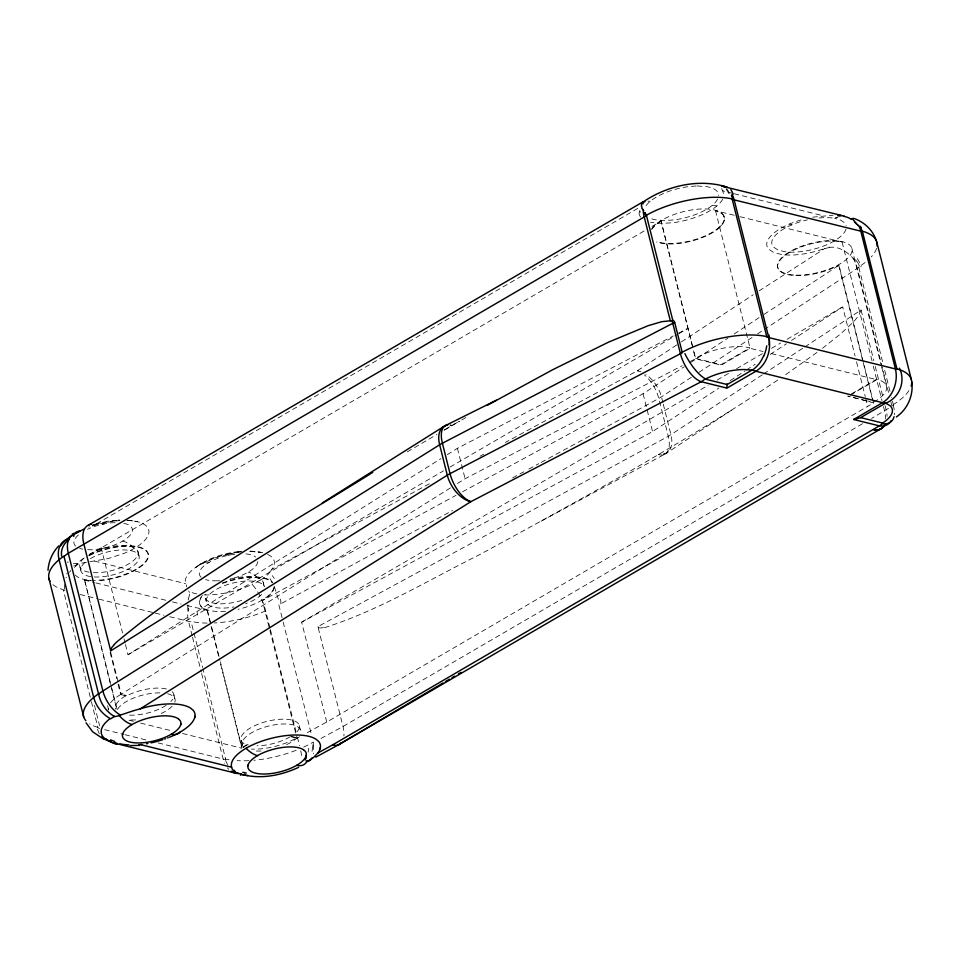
<?xml version="1.0" encoding="UTF-8"?>
<svg xmlns="http://www.w3.org/2000/svg" width="960" height="960" viewBox="0 0 960 960"><rect width="100%" height="100%" fill="white"/><g stroke="black" fill="none" stroke-linecap="round" stroke-linejoin="round"><path stroke-width="0.72" stroke-dasharray="4.8 3.6" d="M312.732 747.132L313.08 744.888M312.696 747.444L312.012 751.332M188.244 600.036L188.412 599.076M188.46 598.8L190.188 592.116M804.792 346.944L861.084 310.02L858.888 315.264L854.64 320.688A79.02 58.5 -76.1 0 1 852.948 322.488L840.48 333.972L822.492 348.288M66.384 577.224L66.036 577.776M69.552 572.232L70.812 570.504M270.708 570.972L271.908 569.268L430.5 483.12M270.276 571.572L268.476 574.02A46.968 18.432 -15 0 1 260.292 580.14A25.716 14.04 59.8 0 0 248.16 572.148M718.248 228.696L723.024 223.44M208.992 562.44A25.716 14.04 59.8 0 0 199.932 564.696L200.916 563.916L195.792 567.324C208.212 558.216 223.428 553.188 238.692 551.58M858.684 266.928A3.636 2.58 -78.6 0 1 858.828 267.396L765.024 328.98M816.972 352.44L784.296 375.612M892.812 405.504L893.46 405.036A3.576 2.244 -84.1 0 1 893.316 404.568L891.516 397.428M777.66 380.124C681.84 444.192 580.62 499.656 479.46 554.736C428.892 579.804 379.896 609.936 325.872 627.252A61.896 45.828 -76.1 0 1 324.132 627.612L323.424 627.732M731.412 410.244L666.348 453.276L661.812 454.68L666.972 452.796L665.088 454.02L539.796 521.916M676.74 344.94L637.308 370.788L505.356 442.464M681.372 341.892L753.264 294.744M759.06 290.94L824.856 248.448M462.6 491.772L643.068 393.744L684.252 366.732M690.492 362.64L727.932 338.088M734.16 333.996L759.12 317.628M764.112 314.352L838.992 265.248L873.564 402.924L326.748 722.028L306.024 733.284M691.404 377.268L659.412 398.16L540.06 462.984M698.892 372.36L752.544 337.164M757.536 333.888L763.776 329.796M326.748 722.028L301.668 622.164L652.572 431.556L718.872 388.08M730.128 380.688L745.14 370.848M746.388 370.032L755.148 364.284M770.16 354.444L786.42 343.776M791.424 340.488L842.712 306.852L855.072 356.064M762.264 374.844L668.904 435.972L317.928 626.628L343.008 726.48A25.728 13.512 60.6 0 1 343.908 735.876M763.512 374.016L803.544 347.76M888.48 408.372L871.62 418.428M92.184 525.864L95.316 524.508A25.728 14.568 58.9 0 0 94.488 524.352M88.596 555.276L645.492 230.172M444.084 430.116L444.78 429.684M445.464 429.252L455.064 423.6M125.472 644.568L128.016 654.708L440.964 458.628M447.3 454.668L457.428 448.308L673.26 335.94M118.128 684.372L120.684 694.524L451.092 487.488M457.452 483.516L465.072 478.728L682.236 365.676M290.1 736.788L289.668 737.04A30.012 11.772 -14.1 0 1 257.016 745.788M407.268 451.86L436.932 434.436M96.612 523.752L641.556 206.172M651.96 226.404L661.14 221.16L692.364 345.492M734.22 215.268L715.416 210.684A38.268 15.012 -14.1 0 1 710.064 234.048A38.268 15.012 -14.1 0 1 656.568 241.92M110.544 684.408L84.552 579.936A38.268 15.012 -14.1 0 0 90.468 580.704M444.396 430.092L459.444 421.32L458.472 421.824M461.748 419.976L466.356 417.3M128.016 654.708L443.544 470.832M450.012 467.064L677.604 334.428M678.9 333.672L687.948 328.392L661.008 221.136M186.936 605.484L207.42 610.356A38.268 15.012 -14.1 0 1 202.548 595.824M872.04 360.864L842.1 242.076A38.268 15.012 -14.1 0 0 789.948 252.156A38.268 15.012 -14.1 0 0 786.72 274.356A38.268 15.012 -14.1 0 0 838.74 265.188L838.992 265.248M695.592 358.356L721.056 364.668L749.88 347.868A38.268 15.012 -14.1 0 0 695.592 358.356L693.444 349.788M690.18 361.536L695.472 358.788L721.176 365.16L750.096 348.3L763.044 351.516M301.668 622.164L708.096 385.308M717.156 380.028L728.808 373.236M736.572 368.712L762.456 353.616M771.516 348.336L780.576 343.056M787.056 339.288L842.712 306.852M248.28 744.9L247.104 744.564L241.884 747.54L220.344 661.8M242.832 747.552L247.152 745.032A30.012 11.772 -14.1 0 1 249.12 728.736A30.012 11.772 -14.1 0 1 287.484 719.352A30.012 11.772 -14.1 0 1 295.776 733.128M851.496 393.876L876.564 379.272A38.268 15.012 -14.1 0 1 873.204 402.372L867.54 400.968M850.368 395.088L876.768 379.704L770.244 353.304M862.548 423.708L343.008 726.48L319.8 739.092M199.932 564.696L215.064 557.808L231.852 553.26M479.988 456.252L483.792 454.176M299.544 736.8L296.952 738.204L262.368 600.528L456.012 495.348M282.072 617.736L278.844 604.872L452.568 510.504M512.568 477.924L523.812 471.816M528.816 469.104L538.812 463.668M166.428 688.98A30.012 11.772 -14.1 0 0 126.564 695.976L124.992 696.3A30.012 11.772 -14.1 0 0 115.68 709.092M456.036 423.096L457.5 422.328M678.564 333.192L687.948 328.392L695.472 358.788M88.752 527.112L89.484 526.836M840.36 216.324L833.532 218.136A38.256 15.012 -14.1 0 0 815.916 218.328M822.84 249.108L821.724 249.492A43.536 17.076 -14.1 0 1 781.296 254.472L773.652 252.468L768.708 249.192A43.536 17.076 -14.1 0 1 796.848 221.22L804.12 219.06M837.372 217.416L834.72 218.34L840.648 220.08L844.596 222.78A38.256 15.012 -14.1 0 1 846.156 225.648M92.424 525.78L106.416 522.18M92.46 524.952L94.56 524.292M94.176 525.216L95.112 524.94A45.756 17.952 -14.1 0 1 119.868 520.476L103.02 522.876M95.616 523.956L108.816 520.98L120.372 520.008M102.264 524.316L104.508 523.86M104.028 548.1L101.796 548.568M228.444 553.968L241.656 551.844A45.756 17.952 -14.1 0 0 191.988 570.276L188.772 573.504A45.756 17.952 -14.1 0 0 185.244 580.62L186.684 586.788M227.7 555.408L229.932 554.94M86.436 562.296L77.832 563.844L74.64 563.544A46.896 18.696 -15.2 0 1 73.212 563.352M812.664 217.188L833.04 215.232M89.952 561.684L107.868 558.636L123.972 553.416A45.756 17.952 -14.1 0 0 148.884 532.596A45.756 17.952 -14.1 0 0 128.016 520.416L127.236 520.392M237.384 551.676L241.416 551.364M217.248 580.824L213.06 580.8A30.012 11.772 -14.1 0 1 205.608 579.612M696.192 186L689.34 186.528A38.256 15.012 -14.1 0 0 644.856 207.72M118.308 520.068L119.772 520.032M115.188 522.672L114.48 522.684A30.012 11.772 -14.1 0 0 87.468 529.32M697.188 185.976L707.136 186.708A38.256 15.012 -14.1 0 1 718.608 195.54M249.624 551.424L253.452 551.508A45.756 17.952 -14.1 0 1 262.908 552.792M250.452 551.424L260.868 552.348L250.2 551.028M204.12 594.876L205.584 594.924A47.16 18.276 -15.2 0 0 252.096 584.412A25.716 8.892 66.9 0 1 265.68 610.908L270.012 628.116M87.624 549.72L91.812 549.732A30.012 11.772 -14.1 0 0 127.668 537.636A30.012 11.772 -14.1 0 0 123.18 523.188M126.612 520.044L137.472 521.712M128.208 520.428L133.212 520.896M732.732 193.38L722.64 190.872L723.876 194.844A43.524 17.076 -14.1 0 1 723.828 195.636M734.172 193.728L823.536 215.88M739.98 216.696L842.184 242.028M866.124 400.62L847.74 396.06L873.564 402.924M94.464 561.048L185.508 583.62M84.336 580.056L94.452 582.564M95.904 582.924L166.704 600.48M172.488 601.908L181.152 604.056M80.172 594.492L97.512 598.788M98.952 599.148L153.864 612.756M155.304 613.116L163.98 615.264M169.764 616.704L188.544 621.36A25.716 10.092 -14.1 0 0 191.148 621.84L193.296 630.42M110.544 702.84A38.268 15.012 -14.1 0 1 121.224 694.2L126.444 695.484M290.952 736.26L296.832 737.724A38.268 15.012 -14.1 0 1 251.4 749.1M120.684 694.524L126.564 695.976M291.072 736.752L296.952 738.204M129.036 720.252L133.368 721.32M140.592 723.108L170.94 730.632M182.496 733.5L241.752 748.188L219.9 661.224M104.64 729.672L123.42 734.328M124.86 734.676L147.984 740.412M158.1 742.92L223.128 759.036A25.752 10.104 -14.1 0 0 225.768 759.528A3.372 2.196 54.6 0 1 225.6 759.036L202.992 669M318.672 627.54L318.228 627.192A1.608 1.188 -76.1 0 1 317.928 626.628M854.76 260.112C848.592 252.876 839.628 245.952 829.536 247.368A25.716 8.892 66.9 0 0 826.38 244.896M853.248 258.348L853.08 258.168A25.716 15.684 56.7 0 1 857.364 268.416L888.672 393.048M272.376 582.852L269.46 577.572M274.344 586.692L278.364 599.328M723.648 215.472L724.464 218.124M241.044 740.136L242.436 745.464M137.808 551.22L139.2 556.704M858.852 267.384L882.54 361.704M884.688 370.272L890.076 391.716M890.856 401.748L891.948 406.092M851.88 248.412L881.364 365.796M881.724 367.248L886.464 386.088M861.084 310.02L873.816 360.684M875.268 366.468L883.26 398.304M885.084 405.54L886.176 409.884A25.716 15.684 56.7 0 1 887.052 416.388M873.3 366.264L882.048 400.8M883.488 406.56L884.568 410.868A25.716 14.04 59.8 0 1 885.516 418.968M838.74 265.188L872.832 400.932M856.524 361.848L865.248 396.576M865.608 398.028L867.792 406.716M715.512 210.624L750.096 348.3M662.916 402.732L661.452 396.912A25.716 15.684 56.7 0 0 645.732 374.364M663.276 404.184L670.956 434.736A25.716 15.684 56.7 0 1 658.392 454.512A25.716 12.96 61.5 0 0 668.292 436.32L658.8 398.496A25.716 12.96 61.5 0 0 644.592 375.036M643.068 393.744L652.572 431.556M457.428 448.308L465.072 478.728M283.152 622.02L311.148 733.488M263.232 582.3L264.324 586.62A30.012 11.772 -14.1 0 0 232.92 583.044A30.012 11.772 -14.1 0 0 206.184 600.912A30.012 11.772 -14.1 0 0 233.904 606.936M270.372 629.544L297.024 735.672M297.384 737.112L299.544 745.716M207.42 610.356L211.008 624.648M211.728 627.504L219.984 660.372M207.168 610.5L210.804 624.996M211.164 626.448L219.54 659.772M194.016 633.276L202.632 667.572M192.18 635.844L188.544 621.36A25.716 19.044 -76.1 0 1 188.232 607.98M192.552 637.296L201.288 672.084M201.648 673.524L223.128 759.036A25.728 19.044 -76.1 0 0 224.592 763.26M101.076 547.452L122.556 632.976M124.008 638.772L125.1 643.116M110.7 652.32L118.32 682.644M118.68 684.084L121.224 694.2M110.124 652.488L116.676 678.576M84.552 579.936L110.304 682.464M111.756 688.248L117.204 709.908M110.916 685.86L116.736 709.044M107.568 705.66L108.66 710.004M94.476 705.408L99.576 725.688M52.98 584.688A63.984 25.104 -14.1 0 0 63.3 589.68A3.576 1.86 60.8 0 0 63.384 590.16L91.032 700.2M91.392 701.628L97.848 727.344A2.724 1.164 64.2 0 1 97.92 727.812A25.788 10.116 -14.1 0 0 99.672 728.424M173.904 694.86L174.804 698.496M205.44 598.188L206.22 601.332M80.016 567.096L80.784 570.24M299.268 725.568L300.228 729.588M188.544 610.056L188.7 611.244M188.028 606.696L187.908 604.788M273.816 587.856A38.268 15.012 -14.1 0 1 238.176 609.276M225.612 611.244A38.268 15.012 -14.1 0 1 202.428 595.344M222.396 582.984A38.268 15.012 -14.1 0 1 272.316 582.144M89.748 554.868A38.268 15.012 -14.1 0 1 143.64 548.736A38.268 15.012 -14.1 0 1 125.64 574.14A38.268 15.012 -14.1 0 1 75.396 575.124M74.544 567.516A38.268 15.012 -14.1 0 1 84.24 557.964M651.552 229.008A38.268 15.012 -14.1 0 1 705.84 208.944A38.268 15.012 -14.1 0 1 714.48 230.892A38.268 15.012 -14.1 0 1 656.448 241.428M274.104 586.596A38.268 15.012 -14.1 0 1 262.368 600.528M222.516 583.476A38.268 15.012 -14.1 0 1 272.028 582.216M89.1 555.744A38.268 15.012 -14.1 0 1 148.176 553.992A38.268 15.012 -14.1 0 1 96.456 580.788M651.684 229.488A38.268 15.012 -14.1 0 1 661.14 221.16M108.42 709.812A38.268 15.012 -14.1 0 1 108.3 708.48M167.628 693.78A30.012 11.772 -14.1 0 1 174.804 702.228M172.104 706.284A30.012 11.772 -14.1 0 1 161.208 713.508M135.6 719.916A30.012 11.772 -14.1 0 1 128.112 719.772M117.624 709.308A30.012 11.772 -14.1 0 1 161.4 692.928M172.104 691.656A30.012 11.772 -14.1 0 1 170.904 701.484M166.152 705.336A30.012 11.772 -14.1 0 1 128.376 715.092M243.924 747.504A30.012 11.772 -14.1 0 1 268.392 726.12A30.012 11.772 -14.1 0 1 300.228 733.308M297.54 737.376A30.012 11.772 -14.1 0 1 286.632 744.6M261.036 750.996A30.012 11.772 -14.1 0 1 253.536 750.852M229.836 579.252A30.012 11.772 -14.1 0 1 262.62 587.376M241.752 600.372A30.012 11.772 -14.1 0 1 205.452 594.456M261.624 594.408A30.012 11.772 -14.1 0 1 245.628 603.732M89.328 554.304A30.012 11.772 -14.1 0 1 128.724 546.096A30.012 11.772 -14.1 0 1 132.168 561.588A30.012 11.772 -14.1 0 1 93.408 572.664M89.028 572.196A30.012 11.772 -14.1 0 1 84.108 557.976M90.42 558.612A30.012 11.772 -14.1 0 1 138.168 554.304A30.012 11.772 -14.1 0 1 104.424 576.504A30.012 11.772 -14.1 0 1 86.784 561M640.968 371.844A25.716 15.684 56.7 0 0 637.308 370.788A25.716 12.96 61.5 0 1 640.452 372.144M303.624 747.096A64.116 25.152 -14.1 0 0 313.308 742.068A1.632 1.26 -73.2 0 1 313.344 742.596L313.32 743.016A17.964 17.556 26.3 0 1 313.164 744.828M296.124 750.276A64.116 25.152 -14.1 0 1 253.884 760.284M248.856 760.656A64.116 25.152 -14.1 0 1 237.132 760.644M229.02 759.756A64.116 25.152 -14.1 0 1 225.468 759.048M228.768 769.308A25.728 19.044 -76.1 0 1 227.388 767.808M265.68 610.908A63.984 25.104 -14.1 0 1 214.344 622.956M207.144 623.1A63.984 25.104 -14.1 0 1 190.992 621.348A3.312 1.848 59.3 0 1 191.148 621.84M197.58 615.084A24.552 4.5 81.6 0 1 196.98 611.304M789.432 224.028A25.716 8.892 66.9 0 1 791.7 224.916M722.7 199.14A43.524 17.076 -14.1 0 1 672.336 222.78L661.416 223.404L652.08 222.576A43.524 17.076 -14.1 0 1 650.496 222.24M640.644 217.116A43.524 17.076 -14.1 0 1 639.552 209.832M712.368 205.26A25.716 18.312 50.3 0 1 716.76 206.016M722.964 190.896A24.984 7.608 11 0 1 721.728 188.472M323.412 627.516A17.232 12.756 -76.1 0 1 318.624 627.756M908.916 390.66A63.984 25.104 -14.1 0 1 893.304 404.568M876.576 248.376A63.984 25.104 -14.1 0 1 871.212 256.968M865.152 262.452A63.984 25.104 -14.1 0 1 858.696 266.916M857.232 258.552A25.26 20.412 28.8 0 1 861.048 266.844M857.34 261.876A25.548 18.108 36.1 0 1 859.74 266.916M64.464 589.332A24.78 19.176 -48.8 0 1 65.016 583.356M97.848 727.344A63.984 25.104 -14.1 0 1 89.628 723.876M64.8 590.664A25.788 10.116 -14.1 0 1 63.384 590.16M260.124 580.104A47.148 18.276 -15.2 0 1 252.06 584.388M196.764 593.844A46.968 18.252 -15.1 0 1 190.416 592.008M189.552 592.452A38.196 20.808 -23.7 0 1 188.688 591.072M187.884 608.076A14.04 12.792 -48.4 0 1 187.632 606.792M845.988 229.188A38.256 15.012 -14.1 0 1 822.18 246.564A38.256 15.012 -14.1 0 1 784.548 251.676L777.948 249.96L773.556 247.116A38.256 15.012 -14.1 0 1 807.396 219.864M824.94 248.616A22.272 15.384 -7.4 0 1 829.572 247.524M717.588 199.212A38.256 15.012 -14.1 0 1 673.308 219.984L663.72 220.536L655.512 219.804A38.256 15.012 -14.1 0 1 649.188 217.824M648.024 201.24A25.716 18.312 50.3 0 1 650.28 201.252M280.56 599.1A25.008 23.568 60.3 0 1 280.788 604.56M274.308 578.448A16.548 5.484 42.9 0 1 272.376 575.628M267.624 554.388A45.756 17.952 -14.1 0 1 271.908 569.268M99.312 733.644A25.704 19.26 -54.3 0 1 97.32 728.136M227.724 764.748A25.68 19.044 -87.7 0 1 225.372 759.78M188.052 608.292A12.468 2.964 84.8 0 1 188.28 609.828M75.504 566.196A24.096 23.424 -41.8 0 1 78.084 564.228M893.052 404.976A25.656 14.712 50.2 0 1 894.42 414.78M300.768 750.768A25.716 8.892 66.9 0 1 301.608 758.628M257.796 561.636A30.012 11.772 -14.1 0 1 230.256 579M219.588 580.68A30.012 11.772 -14.1 0 1 217.824 580.8M201.072 577.188A30.012 11.772 -14.1 0 1 207.54 563.328A30.012 11.772 -14.1 0 1 237.564 553.908M245.928 553.92A30.012 11.772 -14.1 0 1 255.636 557.028M82.752 549.156A30.012 11.772 -14.1 0 1 79.74 548.376M75.648 546.108A30.012 11.772 -14.1 0 1 81.18 532.86M122.724 541.068A25.716 14.04 59.8 0 1 134.208 548.412M449.988 425.136A25.716 15.072 57.9 0 1 451.668 425.364A25.716 12.276 62.5 0 0 450.252 424.98M313.092 744.816A25.728 12.972 61.5 0 1 313.452 753.792M73.74 565.884A27.888 27.516 -32.3 0 1 74.376 565.296M67.044 573.324A18.36 2.1 -60.9 0 1 66.66 573.984M68.28 562.272A46.896 18.696 -15.2 0 1 67.248 561.936M308.772 748.152A25.584 10.62 86.1 0 1 308.088 752.208M188.7 609.276A15.132 2.436 84.1 0 1 188.76 609.756M855.6 259.704A24.72 19.812 29.3 0 1 856.968 261.72M668.088 450.96L666.252 453.204L668.088 450.96M796.356 275.124A38.268 15.012 -14.1 0 0 852.096 249.912A38.268 15.012 -14.1 0 0 795.948 248.532A38.268 15.012 -14.1 0 0 796.356 275.124"/><path stroke-width="1.44" d="M122.472 734.832L122.688 733.872M180.864 723.936L180.648 724.896M194.976 716.268L194.652 717.732M247.896 765.924L248.112 764.964M306.3 755.016L306.084 755.976M320.412 747.348L320.088 748.824M48 570.312C48.612 561.24 52.344 552.612 58.608 546.012M732.66 194.448L732.372 194.928A25.764 19.08 -76.1 0 1 734.136 199.776L768.708 337.452A25.716 19.044 -76.1 0 1 755.856 371.256L726.948 388.104L701.232 381.732A25.716 12.276 62.5 0 1 680.424 353.676L672.78 323.256A25.74 12.288 62.5 0 1 672.192 320.52L672.756 320.244A4.056 3.048 -79.1 0 1 674.664 322.332L682.188 352.248A3.516 2.904 -65.3 0 0 682.356 352.716L448.272 474.588L102.888 690.972A25.728 10.092 -14.1 0 0 98.604 694.26L98.508 693.828A63.984 25.104 -14.1 0 0 85.848 720.684M110.868 649.428L110.688 650.136A1.608 1.188 -76.1 0 0 110.712 650.856L440.628 444.168L674.676 322.32M642.996 203.988L643.368 202.26A25.716 18.312 50.3 0 1 644.988 201.708M89.136 524.784L642.54 202.128L641.4 204.744L642.024 208.248A18.084 9.828 -15.5 0 0 642.132 208.896M883.044 423.144A25.716 19.044 -76.1 0 1 879.336 425.868L332.508 744.972L317.964 752.928L318.324 752.4A45.744 17.952 -14.1 0 0 318.564 741.348L315.936 739.14A45.744 17.952 -14.1 0 0 278.208 736.788A45.744 17.952 -14.1 0 0 238.104 753.852C232.86 758.364 228.708 764.532 233.292 770.724M317.964 752.928L313.596 757.464L306.66 761.94A25.716 14.04 59.8 0 1 296.676 765.324M114.324 644.436L114.9 643.812A61.92 45.84 -76.1 0 1 116.352 642.312C195.048 576.384 286.02 526.776 372.732 472.392M68.16 538.548L70.056 536.736M896.376 416.952C907.536 409.272 913.776 395.124 911.724 381.732M641.964 202.752C665.556 186.324 696.768 178.524 724.92 186.432M322.308 502.944L443.952 426.408M133.836 710.64L140.28 708.792L470.844 501.684L701.232 381.732A25.716 19.044 -76.1 0 0 704.952 379.008M315.792 757.152L338.292 744.924L420.024 696.6M420.888 696.096L437.964 686.004M438.96 685.416L443.088 682.968M445.416 681.6L449.484 679.188M452.052 677.664L454.62 676.152M458.46 673.884L461.016 672.372M853.608 419.424A50.94 46.26 6.8 0 0 860.724 417.576L885.576 403.176M881.172 428.664L338.292 744.924M73.944 534.156L83.124 529.548M487.164 405.396L552.768 369.684L608.436 342.192L648.216 325.668L661.752 321.672L670.308 320.796L644.232 216.972A25.728 14.04 59.8 0 1 643.272 209.856A7.308 4.164 -49.6 0 1 642.792 209.244M445.248 425.676L496.392 400.2M83.352 529.44L84.048 529.116M113.868 716.58A18.048 16.14 79.5 0 0 119.076 715.548L133.392 710.76M298.596 767.34C280.704 775.728 259.848 779.64 240.516 774.084M169.464 737.244L170.088 736.992A45.744 17.952 -14.1 0 0 193.14 710.256L190.5 708.048A45.744 17.952 -14.1 0 0 140.292 708.792M168.216 737.748L167.568 737.988M165.624 738.72L164.736 739.032M119.052 715.488L119.136 715.464A25.716 14.04 59.8 0 0 132.084 724.536M147.912 743.508L146.448 743.772M724.068 186.72L727.116 187.032M141.72 744.48L140.568 744.624L231.624 767.196M140.46 744.636L138.816 744.804M139.284 745.416L130.452 745.56M837.552 215.112L844.272 216.048M129.156 744.972L123.732 744.48M242.736 774.876L247.812 775.536M123.348 744.432L119.844 743.88M721.596 186.06L725.556 186.684M732.108 196.872L732.192 198.84A1.968 1.116 58.8 0 0 732.264 199.392L860.808 231.168A25.716 10.092 -14.1 0 1 862.464 231.672L896.928 368.856A63.984 25.104 -14.1 0 1 911.16 386.04M721.692 186.108L841.836 215.508M116.952 743.316L116.124 743.136A25.716 19.044 -76.1 0 1 105.696 738.624M112.536 742.656L235.656 773.172M860.76 417.636L882.684 423.072A38.112 14.952 -14.1 0 0 884.112 422.088A38.256 15.012 -14.1 0 0 889.872 405.552L885.72 403.224M853.152 218.232L853.968 218.484M897.096 369.36L766.788 337.068A2.052 1.284 55.6 0 0 766.74 336.588M854.76 218.736C864.492 222.348 872.856 230.208 876.096 240.216M235.668 772.464L233.748 771.204M103.632 739.092L92.712 731.844L86.028 722.808M851.208 219.324L848.892 217.908A27.864 24.864 -50.2 0 0 844.152 216.444M854.472 221.94L855.252 222.66M857.988 225.42L859.044 226.32A25.776 19.08 -76.1 0 1 860.808 231.168L895.392 368.856A25.716 19.044 -76.1 0 1 882.54 402.648L853.62 419.496L879.336 425.868A25.716 15.684 56.7 0 0 891.048 420.696M855.708 223.116L856.464 223.872M730.836 189.66L732.264 192.06A21.792 12.732 -13.9 0 1 732.468 192.528L732.6 193.128A15.42 8.352 10.6 0 1 732.708 193.488M861.12 228.852L862.296 231.168A1.968 1.032 60.6 0 1 862.476 231.672M672.756 320.244L646.512 215.748A2.604 1.956 -74.9 0 0 646.344 215.28L645.348 213.24M644.952 212.424L645.24 213.024M911.388 379.74L876.804 242.076M48.864 578.244L83.7 716.928M732.264 199.404L766.728 336.588A63.984 25.104 -14.1 0 0 682.188 352.248M110.712 650.856L83.772 543.6A25.728 14.568 58.9 0 1 91.308 524.256M646.512 215.748A25.764 10.104 -14.1 0 0 644.232 216.972L68.304 553.284A25.728 10.092 -14.1 0 0 64.032 556.56L98.496 693.756M64.02 556.476L63.936 556.092A63.984 25.104 -14.1 0 0 49.992 581.208M732.192 198.84L732.192 198.924A63.984 25.104 -14.1 0 0 646.332 215.28M727.032 383.916A50.94 6.9 79.5 0 1 726.816 387.588M752.28 369.912A25.728 14.052 59.8 0 0 755.856 371.256L882.54 402.648A25.716 14.04 59.8 0 0 885.864 403.008M885.276 424.488A25.716 15.684 56.7 0 1 873.552 429.66A25.716 14.04 59.8 0 0 884.016 425.364M341.532 742.572A25.728 13.512 60.6 0 1 332.508 744.972M257.52 755.616A25.716 14.04 59.8 0 1 246.036 748.272M110.292 718.608A25.716 18.312 50.3 0 1 93.684 697.38L59.1 559.704A25.716 18.312 50.3 0 1 66.804 539.268A47.124 18.96 -14.8 0 1 79.164 531.48M61.62 556.104A25.368 20.028 12.7 0 1 69.252 539.568M447.552 425.184A25.716 15.072 57.9 0 0 439.644 444.756L447.288 475.176A25.716 15.072 57.9 0 0 470.844 501.684A25.716 12.276 62.5 0 1 450.024 473.616L442.38 443.196A25.716 12.276 62.5 0 1 447.564 424.872M72.78 534.84A25.716 15.072 57.9 0 0 68.304 553.284L102.888 690.972A25.728 15.072 57.9 0 0 120.252 715.008M110.736 649.308A17.232 12.756 -76.1 0 1 114.408 644.604M672.204 320.7A4.548 3.348 -63.9 0 1 670.32 320.76M862.296 231.168A63.984 25.104 -14.1 0 1 877.068 246.168M897.06 369.288A2.052 0.948 63 0 1 896.928 368.856M60.648 545.844A46.896 18.72 -15.3 0 1 66.912 539.28M72.264 534.156A12.624 3.636 -31.2 0 1 73.776 533.256M73.428 536.268A7.116 0.636 -31.4 0 1 74.196 535.788M644.796 213.684A19.944 3.444 72.1 0 1 645.06 214.236M643.476 212.208A12.804 4.644 83.7 0 1 643.86 213.096M643.212 209.988A5.16 2.748 -77.9 0 1 643.656 210.624M726.444 189.096A27.84 13.788 -86.9 0 1 729.012 193.188M732.828 193.872A8.412 4.104 27.6 0 1 732.744 194.388M639.732 211.032A21.732 3.528 -87.2 0 1 639.792 212.208M758.22 364.68A25.644 16.692 -72.3 0 1 752.316 370.092M704.736 378.48A25.656 8.22 57 0 1 684.924 353.652M768.924 334.968A25.2 13.404 -71.1 0 1 769.056 344.904M113.856 716.136A25.56 18.684 57.8 0 1 98.664 694.26M162.936 739.644A45.744 17.952 -14.1 0 1 151.08 742.872M238.896 773.568A25.728 19.044 -76.1 0 1 231.036 771.144M246.252 772.992A27.624 3.348 6.2 0 1 242.736 772.284M241.476 773.892A15.552 4.524 44.4 0 1 240.432 775.2M116.988 744.252A26.532 5.052 3 0 1 114.348 743.616M114.744 741.432A15.54 4.464 29 0 1 110.652 739.848M894.06 416.724A25.656 14.712 50.2 0 1 883.32 423.828M899.472 368.16A25.548 24.996 -57 0 1 885.912 403.152M763.584 355.908A25.692 16.308 -71 0 1 758.592 364.404M766.74 345.84A25.716 15.54 -70.2 0 1 763.86 355.884M111.024 718.668A49.152 18.324 -13.8 0 1 114.588 716.292M110.136 718.596A48.936 18.816 -12.9 0 0 103.368 725.34A48.84 18.792 -12.8 0 0 101.196 732.036A48.792 18.948 -13.1 0 0 110.784 741.612M241.284 773.844A25.68 19.044 -87.7 0 1 234.54 771.72M180.312 731.976A25.716 14.04 59.8 0 1 171.252 734.232M111.204 741.204A25.704 19.26 -54.3 0 1 101.844 736.968M312.144 757.788A25.728 12.972 61.5 0 1 307.584 761.436M307.008 760.68A17.028 6.48 -49.3 0 1 306.168 761.136M73.848 534.42A25.716 14.04 59.8 0 1 79.956 531.012M851.508 218.556A27.228 22.152 70.5 0 1 853.584 220.044M853.968 220.752A25.284 16.284 57.4 0 1 854.712 221.4M855.312 222.384A21.516 8.664 50.5 0 1 855.792 222.852M856.308 223.476A14.976 1.224 46.3 0 1 856.812 223.992M858.156 225.192A8.28 1.368 44.7 0 1 857.58 224.616M234.648 770.58A57.096 17.112 -31.1 0 1 233.976 770.268M245.004 774.384A49.032 19.44 -12.7 0 1 244.296 774.288M731.448 195.708A5.736 2.532 54 0 1 731.736 194.988M731.772 196.116A13.164 3.036 75 0 1 731.784 195.636M70.368 536.844A15.12 7.752 -19.9 0 1 70.728 536.556M306.336 757.668A25.584 10.62 86.1 0 1 305.124 759.936M860.952 228.036A13.116 11.292 45.8 0 1 861.384 228.72M859.932 226.116A5.76 4.5 48.7 0 1 861.336 227.952M752.016 370.068L727.2 384.54L705.276 379.104A38.256 15.012 -14.1 0 1 744.564 369.54L752.016 370.068M303.42 749.664L303.36 749.628A30.012 11.772 -14.1 0 0 266.388 751.488A30.012 11.772 -14.1 0 0 249.108 769.86L250.836 771.312A30.012 11.772 -14.1 0 0 287.808 769.452A30.012 11.772 -14.1 0 0 305.088 751.08L303.492 749.712M177.996 718.584L177.924 718.536A30.012 11.772 -14.1 0 0 140.964 720.396A30.012 11.772 -14.1 0 0 123.684 738.78L125.412 740.232A30.012 11.772 -14.1 0 0 162.384 738.372A30.012 11.772 -14.1 0 0 179.652 719.988L178.128 718.668"/></g></svg>
